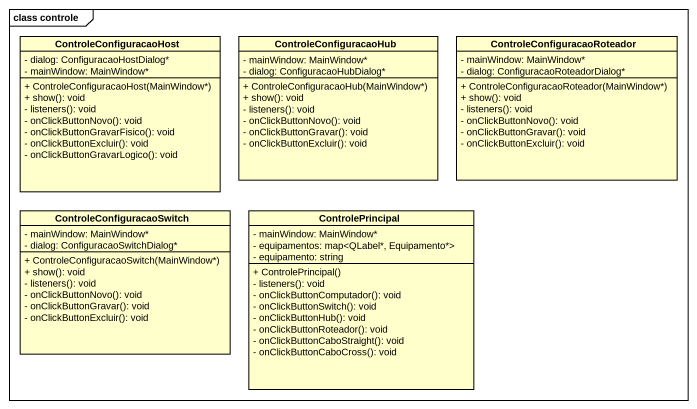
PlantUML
@startuml
mainframe class controle
hide circle
hide empty members
skinparam classAttributeIconSize 0
class ControleConfiguracaoHost {
  - dialog: ConfiguracaoHostDialog*
  - mainWindow: MainWindow*
  + ControleConfiguracaoHost(MainWindow*)
  + show(): void
  - listeners(): void
  - onClickButtonNovo(): void
  - onClickButtonGravarFisico(): void
  - onClickButtonExcluir(): void
  - onClickButtonGravarLogico(): void
}
class ControleConfiguracaoHub {
  - mainWindow: MainWindow*
  - dialog: ConfiguracaoHubDialog*
  + ControleConfiguracaoHub(MainWindow*)
  + show(): void
  - listeners(): void
  - onClickButtonNovo(): void
  - onClickButtonGravar(): void
  - onClickButtonExcluir(): void
}
class ControleConfiguracaoRoteador {
  - mainWindow: MainWindow*
  - dialog: ConfiguracaoRoteadorDialog*
  + ControleConfiguracaoRoteador(MainWindow*)
  + show(): void
  - listeners(): void
  - onClickButtonNovo(): void
  - onClickButtonGravar(): void
  - onClickButtonExcluir(): void
}
class ControleConfiguracaoSwitch {
  - mainWindow: MainWindow*
  - dialog: ConfiguracaoSwitchDialog*
  + ControleConfiguracaoSwitch(MainWindow*)
  + show(): void
  - listeners(): void
  - onClickButtonNovo(): void
  - onClickButtonGravar(): void
  - onClickButtonExcluir(): void
}
class ControlePrincipal {
  - mainWindow: MainWindow*
  - equipamentos: map<QLabel*, Equipamento*>
  - equipamento: string
  + ControlePrincipal()
  - listeners(): void
  - onClickButtonComputador(): void
  - onClickButtonSwitch(): void
  - onClickButtonHub(): void
  - onClickButtonRoteador(): void
  - onClickButtonCaboStraight(): void
  - onClickButtonCaboCross(): void
}
@enduml
